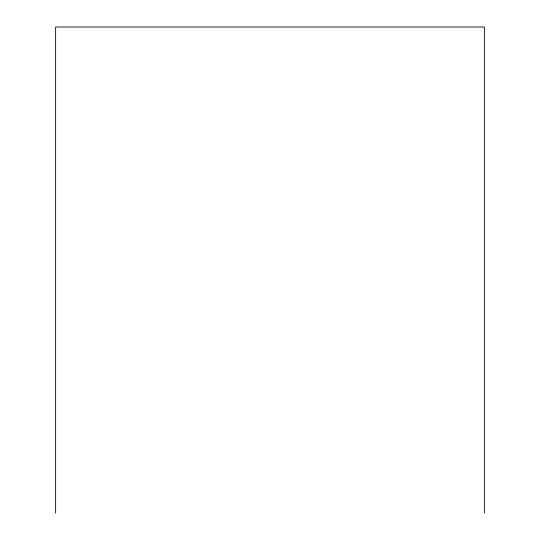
<?xml version="1.0" encoding="UTF-8"?>
<svg xmlns="http://www.w3.org/2000/svg" width="540" height="540" viewBox="0 0 540 540"><rect width="100%" height="100%" fill="white"/><g stroke="black" fill="none" stroke-linecap="round" stroke-linejoin="round"><path stroke-width="0.81" d="M484.367 513L484.367 27L55.634 27L55.634 513"/></g></svg>
